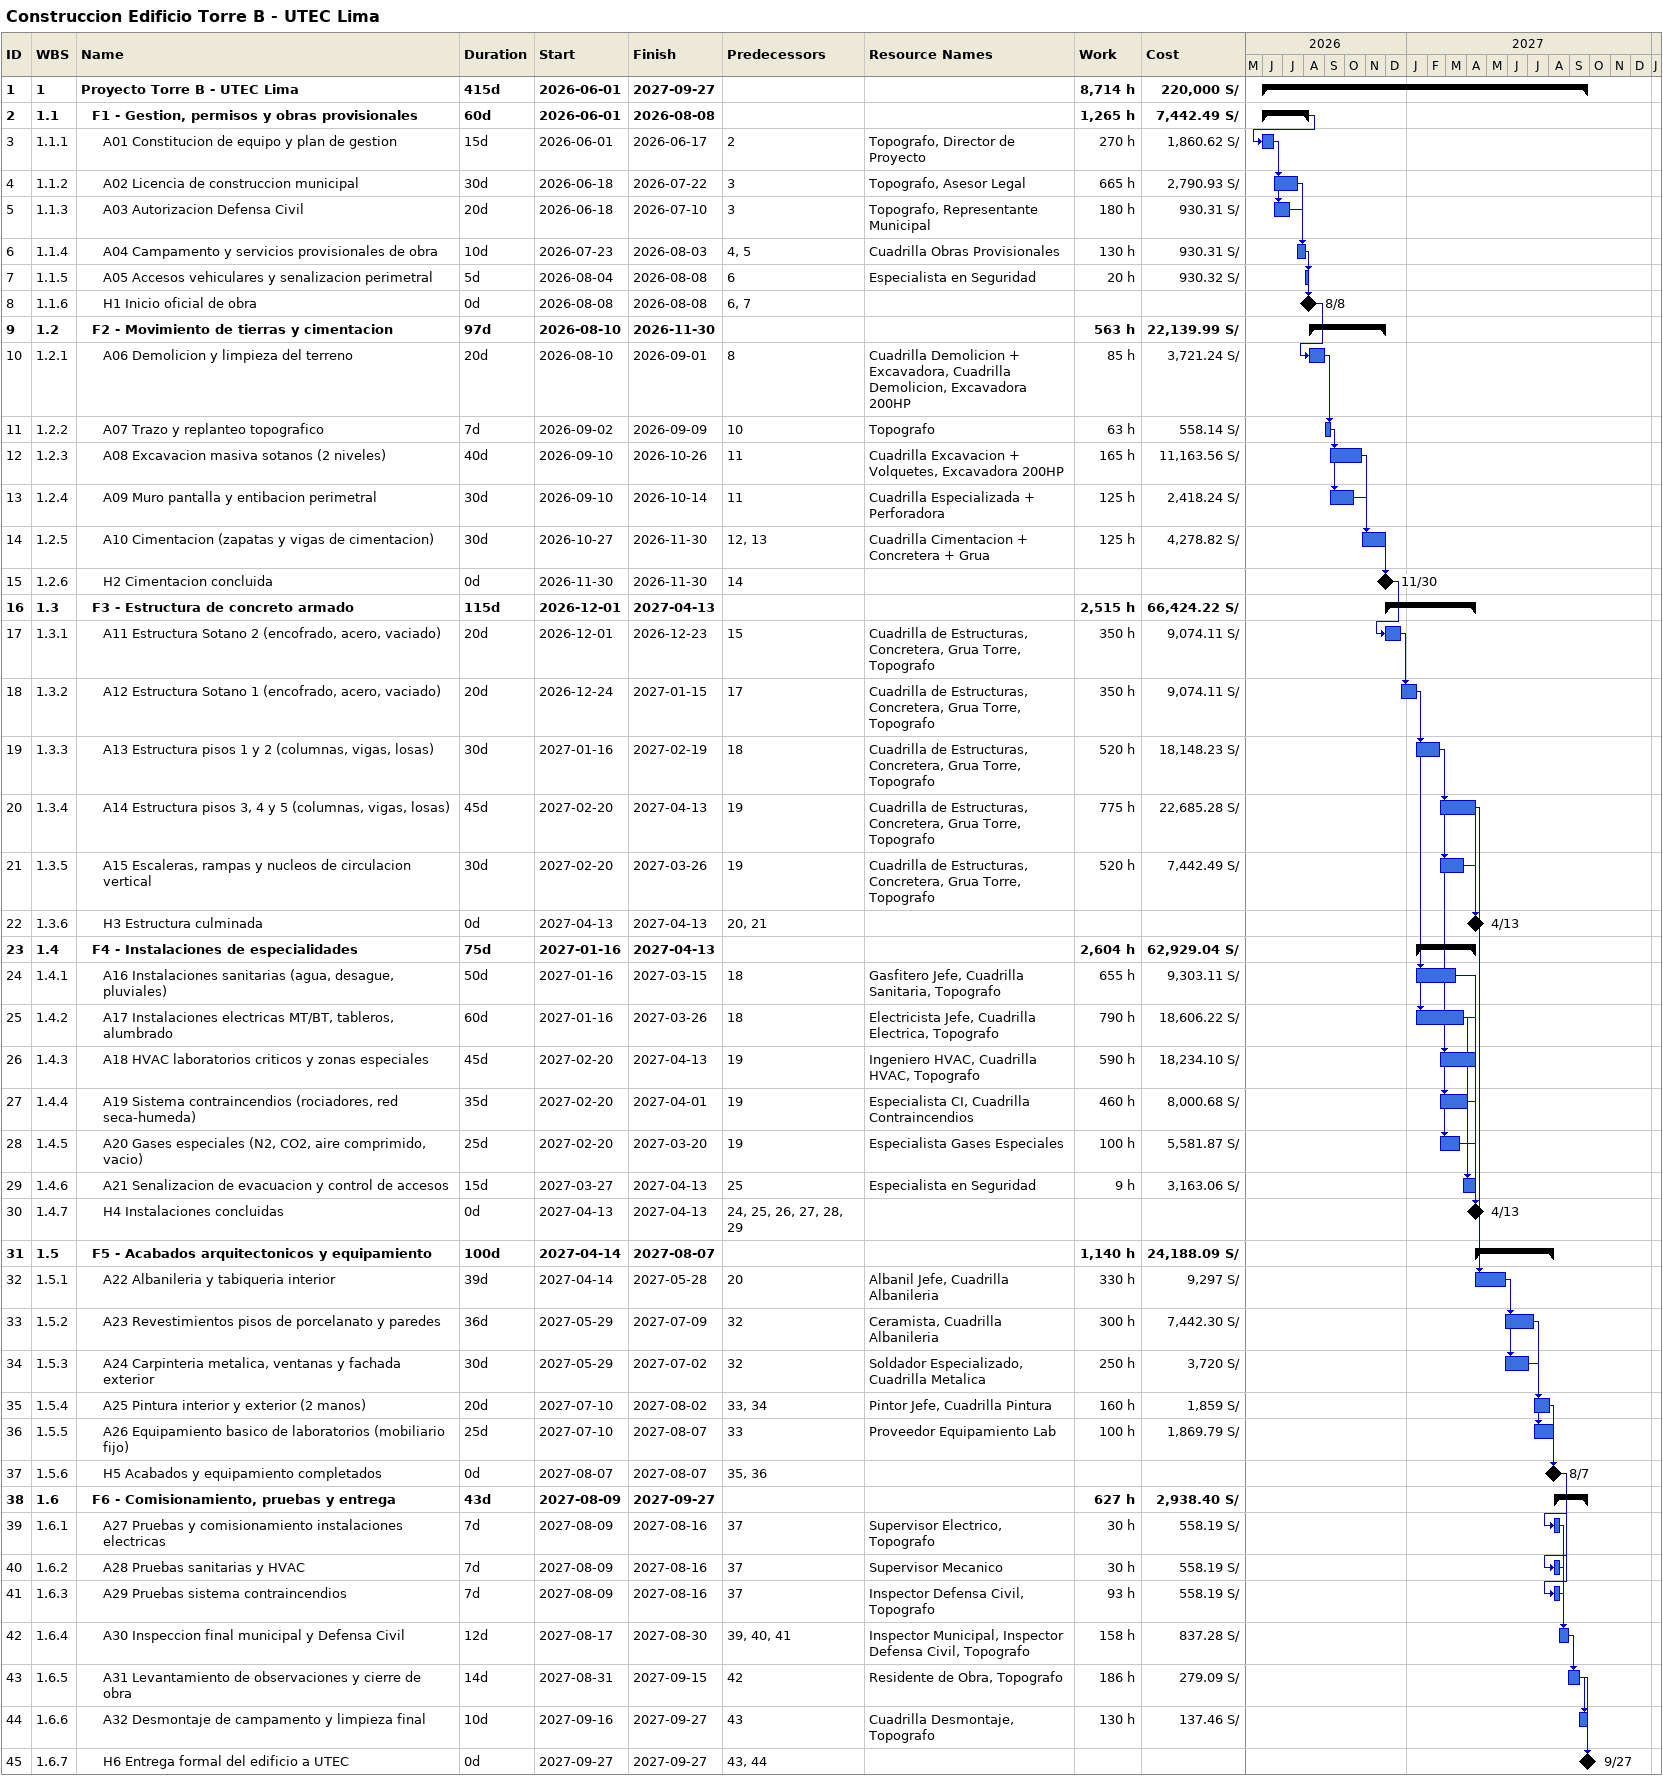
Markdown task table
Construccion Edificio Torre B - UTEC Lima

| ID | WBS | Task | Duration | Start | Finish | Predecessors | Resources | Work (h) | Cost (S/) |
|---|---|---|---|---|---|---|---|---|---|
| 1 | 1 | **Proyecto Torre B - UTEC Lima** | 415d | 2026-06-01 | 2027-09-27 |  |  | 8714 | 220000 |
| 2 | 1.1 | **F1 - Gestion, permisos y obras provisionales** | 60d | 2026-06-01 | 2026-08-08 |  |  | 1265 | 7442.49 |
| 3 | 1.1.1 | A01 Constitucion de equipo y plan de gestion | 15d | 2026-06-01 | 2026-06-17 | 2 | Topografo, Director de Proyecto | 270 | 1860.62 |
| 4 | 1.1.2 | A02 Licencia de construccion municipal | 30d | 2026-06-18 | 2026-07-22 | 3 | Topografo, Asesor Legal | 665 | 2790.93 |
| 5 | 1.1.3 | A03 Autorizacion Defensa Civil | 20d | 2026-06-18 | 2026-07-10 | 3 | Topografo, Representante Municipal | 180 | 930.31 |
| 6 | 1.1.4 | A04 Campamento y servicios provisionales de obra | 10d | 2026-07-23 | 2026-08-03 | 4, 5 | Cuadrilla Obras Provisionales | 130 | 930.31 |
| 7 | 1.1.5 | A05 Accesos vehiculares y senalizacion perimetral | 5d | 2026-08-04 | 2026-08-08 | 6 | Especialista en Seguridad | 20 | 930.32 |
| 8 | 1.1.6 | H1 Inicio oficial de obra | 0d | 2026-08-08 | 2026-08-08 | 6, 7 |  |  |  |
| 9 | 1.2 | **F2 - Movimiento de tierras y cimentacion** | 97d | 2026-08-10 | 2026-11-30 |  |  | 563 | 22139.99 |
| 10 | 1.2.1 | A06 Demolicion y limpieza del terreno | 20d | 2026-08-10 | 2026-09-01 | 8 | Cuadrilla Demolicion + Excavadora, Cuadrilla Demolicion, Excavadora 200HP | 85 | 3721.24 |
| 11 | 1.2.2 | A07 Trazo y replanteo topografico | 7d | 2026-09-02 | 2026-09-09 | 10 | Topografo | 63 | 558.14 |
| 12 | 1.2.3 | A08 Excavacion masiva sotanos (2 niveles) | 40d | 2026-09-10 | 2026-10-26 | 11 | Cuadrilla Excavacion + Volquetes, Excavadora 200HP | 165 | 11163.56 |
| 13 | 1.2.4 | A09 Muro pantalla y entibacion perimetral | 30d | 2026-09-10 | 2026-10-14 | 11 | Cuadrilla Especializada + Perforadora | 125 | 2418.24 |
| 14 | 1.2.5 | A10 Cimentacion (zapatas y vigas de cimentacion) | 30d | 2026-10-27 | 2026-11-30 | 12, 13 | Cuadrilla Cimentacion + Concretera + Grua | 125 | 4278.82 |
| 15 | 1.2.6 | H2 Cimentacion concluida | 0d | 2026-11-30 | 2026-11-30 | 14 |  |  |  |
| 16 | 1.3 | **F3 - Estructura de concreto armado** | 115d | 2026-12-01 | 2027-04-13 |  |  | 2515 | 66424.22 |
| 17 | 1.3.1 | A11 Estructura Sotano 2 (encofrado, acero, vaciado) | 20d | 2026-12-01 | 2026-12-23 | 15 | Cuadrilla de Estructuras, Concretera, Grua Torre, Topografo | 350 | 9074.11 |
| 18 | 1.3.2 | A12 Estructura Sotano 1 (encofrado, acero, vaciado) | 20d | 2026-12-24 | 2027-01-15 | 17 | Cuadrilla de Estructuras, Concretera, Grua Torre, Topografo | 350 | 9074.11 |
| 19 | 1.3.3 | A13 Estructura pisos 1 y 2 (columnas, vigas, losas) | 30d | 2027-01-16 | 2027-02-19 | 18 | Cuadrilla de Estructuras, Concretera, Grua Torre, Topografo | 520 | 18148.23 |
| 20 | 1.3.4 | A14 Estructura pisos 3, 4 y 5 (columnas, vigas, losas) | 45d | 2027-02-20 | 2027-04-13 | 19 | Cuadrilla de Estructuras, Concretera, Grua Torre, Topografo | 775 | 22685.28 |
| 21 | 1.3.5 | A15 Escaleras, rampas y nucleos de circulacion vertical | 30d | 2027-02-20 | 2027-03-26 | 19 | Cuadrilla de Estructuras, Concretera, Grua Torre, Topografo | 520 | 7442.49 |
| 22 | 1.3.6 | H3 Estructura culminada | 0d | 2027-04-13 | 2027-04-13 | 20, 21 |  |  |  |
| 23 | 1.4 | **F4 - Instalaciones de especialidades** | 75d | 2027-01-16 | 2027-04-13 |  |  | 2604 | 62929.04 |
| 24 | 1.4.1 | A16 Instalaciones sanitarias (agua, desague, pluviales) | 50d | 2027-01-16 | 2027-03-15 | 18 | Gasfitero Jefe, Cuadrilla Sanitaria, Topografo | 655 | 9303.11 |
| 25 | 1.4.2 | A17 Instalaciones electricas MT/BT, tableros, alumbrado | 60d | 2027-01-16 | 2027-03-26 | 18 | Electricista Jefe, Cuadrilla Electrica, Topografo | 790 | 18606.22 |
| 26 | 1.4.3 | A18 HVAC laboratorios criticos y zonas especiales | 45d | 2027-02-20 | 2027-04-13 | 19 | Ingeniero HVAC, Cuadrilla HVAC, Topografo | 590 | 18234.10 |
| 27 | 1.4.4 | A19 Sistema contraincendios (rociadores, red seca-humeda) | 35d | 2027-02-20 | 2027-04-01 | 19 | Especialista CI, Cuadrilla Contraincendios | 460 | 8000.68 |
| 28 | 1.4.5 | A20 Gases especiales (N2, CO2, aire comprimido, vacio) | 25d | 2027-02-20 | 2027-03-20 | 19 | Especialista Gases Especiales | 100 | 5581.87 |
| 29 | 1.4.6 | A21 Senalizacion de evacuacion y control de accesos | 15d | 2027-03-27 | 2027-04-13 | 25 | Especialista en Seguridad | 9 | 3163.06 |
| 30 | 1.4.7 | H4 Instalaciones concluidas | 0d | 2027-04-13 | 2027-04-13 | 24, 25, 26, 27, 28, 29 |  |  |  |
| 31 | 1.5 | **F5 - Acabados arquitectonicos y equipamiento** | 100d | 2027-04-14 | 2027-08-07 |  |  | 1140 | 24188.09 |
| 32 | 1.5.1 | A22 Albanileria y tabiqueria interior | 39d | 2027-04-14 | 2027-05-28 | 20 | Albanil Jefe, Cuadrilla Albanileria | 330 | 9297 |
| 33 | 1.5.2 | A23 Revestimientos pisos de porcelanato y paredes | 36d | 2027-05-29 | 2027-07-09 | 32 | Ceramista, Cuadrilla Albanileria | 300 | 7442.30 |
| 34 | 1.5.3 | A24 Carpinteria metalica, ventanas y fachada exterior | 30d | 2027-05-29 | 2027-07-02 | 32 | Soldador Especializado, Cuadrilla Metalica | 250 | 3720 |
| 35 | 1.5.4 | A25 Pintura interior y exterior (2 manos) | 20d | 2027-07-10 | 2027-08-02 | 33, 34 | Pintor Jefe, Cuadrilla Pintura | 160 | 1859 |
| 36 | 1.5.5 | A26 Equipamiento basico de laboratorios (mobiliario fijo) | 25d | 2027-07-10 | 2027-08-07 | 33 | Proveedor Equipamiento Lab | 100 | 1869.79 |
| 37 | 1.5.6 | H5 Acabados y equipamiento completados | 0d | 2027-08-07 | 2027-08-07 | 35, 36 |  |  |  |
| 38 | 1.6 | **F6 - Comisionamiento, pruebas y entrega** | 43d | 2027-08-09 | 2027-09-27 |  |  | 627 | 2938.40 |
| 39 | 1.6.1 | A27 Pruebas y comisionamiento instalaciones electricas | 7d | 2027-08-09 | 2027-08-16 | 37 | Supervisor Electrico, Topografo | 30 | 558.19 |
| 40 | 1.6.2 | A28 Pruebas sanitarias y HVAC | 7d | 2027-08-09 | 2027-08-16 | 37 | Supervisor Mecanico | 30 | 558.19 |
| 41 | 1.6.3 | A29 Pruebas sistema contraincendios | 7d | 2027-08-09 | 2027-08-16 | 37 | Inspector Defensa Civil, Topografo | 93 | 558.19 |
| 42 | 1.6.4 | A30 Inspeccion final municipal y Defensa Civil | 12d | 2027-08-17 | 2027-08-30 | 39, 40, 41 | Inspector Municipal, Inspector Defensa Civil, Topografo | 158 | 837.28 |
| 43 | 1.6.5 | A31 Levantamiento de observaciones y cierre de obra | 14d | 2027-08-31 | 2027-09-15 | 42 | Residente de Obra, Topografo | 186 | 279.09 |
| 44 | 1.6.6 | A32 Desmontaje de campamento y limpieza final | 10d | 2027-09-16 | 2027-09-27 | 43 | Cuadrilla Desmontaje, Topografo | 130 | 137.46 |
| 45 | 1.6.7 | H6 Entrega formal del edificio a UTEC | 0d | 2027-09-27 | 2027-09-27 | 43, 44 |  |  |  |
